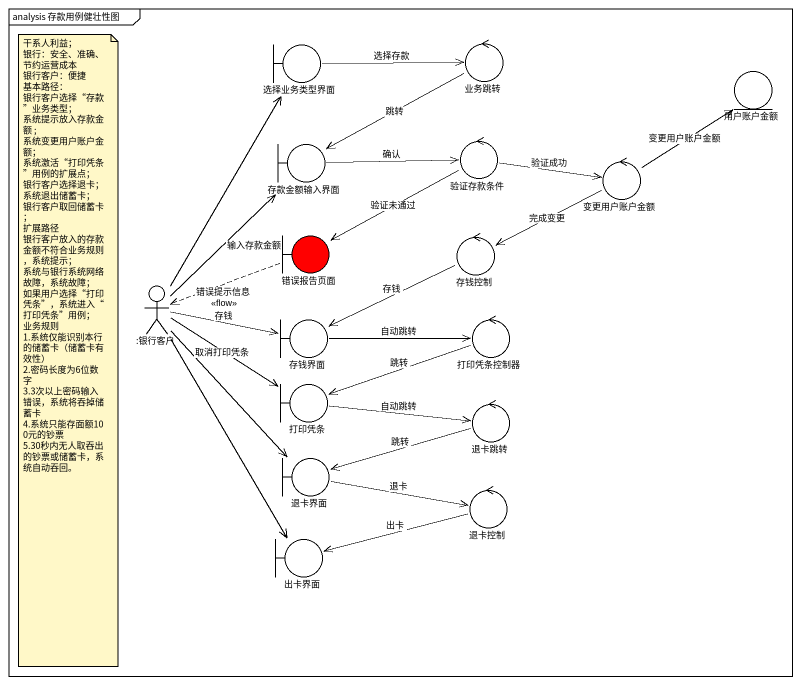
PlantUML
@startuml
mainframe analysis 存款用例健壮性图
boundary 选择业务类型界面
control 业务跳转
entity 用户账户金额
boundary 存款金额输入界面
control 验证存款条件
control 变更用户账户金额
boundary 错误报告页面 #FF0000
control 存钱控制
actor ":银行客户" as 银行客户
boundary 存钱界面
control 打印凭条控制器
boundary 打印凭条
control 退卡跳转
boundary 退卡界面
control 退卡控制
boundary 出卡界面
选择业务类型界面 -right-> 业务跳转 : 选择存款
业务跳转 -left-> 存款金额输入界面 : 跳转
存款金额输入界面 -right-> 验证存款条件 : 确认
验证存款条件 -right-> 变更用户账户金额 : 验证成功
验证存款条件 -left-> 错误报告页面 : 验证未通过
变更用户账户金额 -up-> 用户账户金额 : 变更用户账户金额
变更用户账户金额 -left-> 存钱控制 : 完成变更
错误报告页面 .left.> 银行客户 : 错误提示信息\n<<flow>>
存钱控制 -left-> 存钱界面 : 存钱
银行客户 -up-> 选择业务类型界面
银行客户 -up-> 存款金额输入界面 : 输入存款金额
银行客户 -right-> 存钱界面 : 存钱
银行客户 -right-> 打印凭条 : 取消打印凭条
银行客户 --> 退卡界面
银行客户 --> 出卡界面
存钱界面 -right-> 打印凭条控制器 : 自动跳转
打印凭条控制器 -left-> 打印凭条 : 跳转
打印凭条 -right-> 退卡跳转 : 自动跳转
退卡跳转 -left-> 退卡界面 : 跳转
退卡界面 -right-> 退卡控制 : 退卡
退卡控制 -left-> 出卡界面 : 出卡
note as N1
  干系人利益；
  银行：安全、准确、节约运营成本
  银行客户：便捷
  基本路径：
  银行客户选择“存款”业务类型；
  系统提示放入存款金额 ;
  系统变更用户账户金额；
  系统激活“打印凭条”用例的扩展点；
  银行客户选择退卡；
  系统退出储蓄卡；
  银行客户取回储蓄卡；
  扩展路径
  银行客户放入的存款金额不符合业务规则，系统提示；
  系统与银行系统网络故障，系统故障；
  如果用户选择“打印凭条”，系统进入“打印凭条”用例；
  业务规则
  1.系统仅能识别本行的储蓄卡（储蓄卡有效性）
  2.密码长度为6位数字
  3.3次以上密码输入错误，系统将吞掉储蓄卡
  4.系统只能存面额100元的钞票
  5.30秒内无人取吞出的钞票或储蓄卡，系统自动吞回。
end note
@enduml
